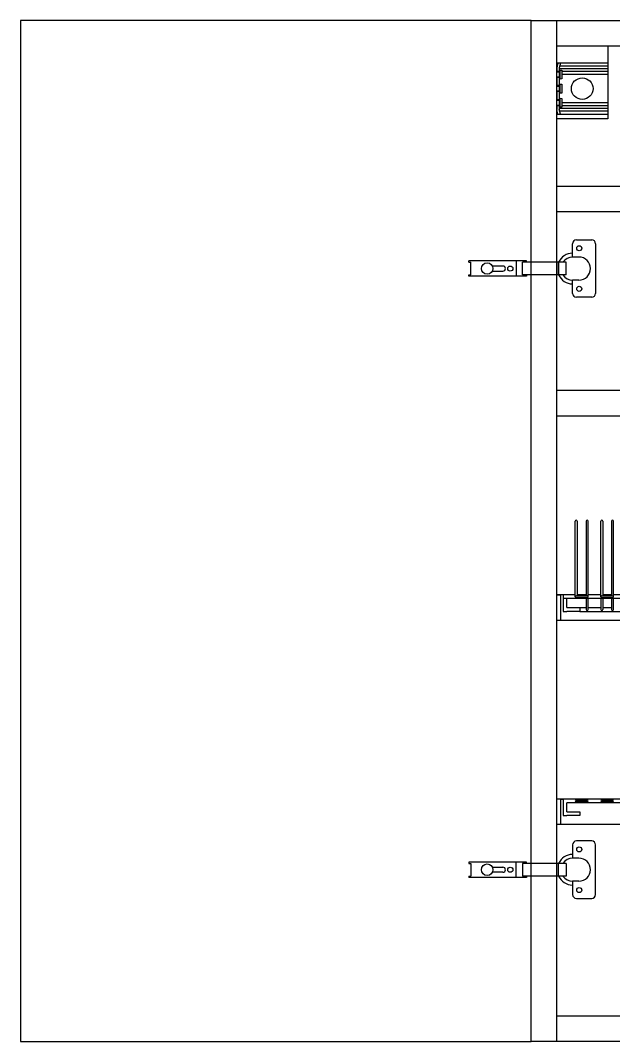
# Model space of a CAD drawing. Header units: millimetres. Extents: x 6463 to 6784, y 3596 to 3917.
# Drawn here: x 6462.8 to 6509.3, y 3715.3 to 3795.3 of the extents above; entities that cross this region are included whole.
import ezdxf

# ---------------------------------------------------------------- set-up
doc = ezdxf.new("R2010")
doc.units = ezdxf.units.MM
doc.layers.add('A-SECT-MCUT1', color=7, linetype='Continuous', lineweight=25)
doc.layers.add('viti', color=5, linetype='Continuous')

msp = doc.modelspace()

# ---------------------------------------------------------------- linework, layer by layer
for p, q in [((6502.811, 3795.268), (6462.811, 3795.268)), ((6462.811, 3795.268), (6462.811, 3715.268)), ((6502.811, 3795.268), (6582.811, 3795.268)), ((6502.811, 3715.268), (6502.811, 3795.268)), ((6504.811, 3715.268), (6504.811, 3795.268)), ((6504.811, 3793.268), (6580.811, 3793.268)), ((6508.811, 3793.268), (6508.811, 3787.567)), ((6508.811, 3787.567), (6504.811, 3787.567)), ((6580.811, 3782.268), (6504.811, 3782.268)), ((6580.811, 3780.268), (6504.811, 3780.268)), ((6580.811, 3766.268), (6504.811, 3766.268)), ((6580.811, 3764.268), (6504.811, 3764.268)), ((6506.265, 3750.118), (6506.265, 3756.049)), ((6506.415, 3756.049), (6506.415, 3750.193)), ((6507.115, 3756.049), (6507.115, 3750.193)), ((6507.265, 3750.118), (6507.265, 3756.049)), ((6508.265, 3750.118), (6508.265, 3756.049)), ((6508.415, 3756.049), (6508.415, 3750.193)), ((6509.115, 3756.049), (6509.115, 3750.193)), ((6509.265, 3750.118), (6509.265, 3756.049)), ((6504.811, 3750.268), (6505.111, 3750.268)), ((6506.265, 3750.268), (6504.811, 3750.268)), ((6505.111, 3750.268), (6505.111, 3748.268)), ((6505.311, 3750.268), (6505.311, 3748.968)), ((6507.115, 3749.968), (6505.311, 3749.968)), ((6505.611, 3749.268), (6505.611, 3749.968)), ((6506.334, 3750.193), (6507.196, 3750.193)), ((6507.196, 3750.043), (6506.334, 3750.043)), ((6507.115, 3750.268), (6506.415, 3750.268)), ((6580.011, 3749.968), (6507.115, 3749.968)), ((6507.115, 3749.968), (6507.115, 3749.118)), ((6508.265, 3750.268), (6507.265, 3750.268)), ((6507.265, 3749.118), (6507.265, 3749.968)), ((6508.265, 3749.968), (6508.265, 3749.118)), ((6508.334, 3750.193), (6509.196, 3750.193)), ((6509.196, 3750.043), (6508.334, 3750.043)), ((6509.115, 3750.268), (6508.415, 3750.268)), ((6508.415, 3749.968), (6508.415, 3749.118)), ((6509.115, 3749.968), (6509.115, 3749.118)), ((6510.265, 3750.268), (6509.265, 3750.268)), ((6509.265, 3749.118), (6509.265, 3749.968)), ((6505.311, 3748.968), (6505.611, 3748.968)), ((6505.611, 3749.268), (6506.611, 3749.268)), ((6506.611, 3748.968), (6505.611, 3748.968)), ((6506.611, 3749.268), (6506.611, 3748.968)), ((6506.611, 3749.268), (6507.115, 3749.268)), ((6506.611, 3748.968), (6579.011, 3748.968)), ((6507.265, 3749.268), (6508.265, 3749.268)), ((6508.415, 3749.268), (6509.115, 3749.268)), ((6580.811, 3748.268), (6504.811, 3748.268)), ((6580.811, 3734.268), (6504.811, 3734.268)), ((6505.111, 3734.268), (6505.111, 3732.268)), ((6505.111, 3734.268), (6505.311, 3734.268)), ((6505.311, 3734.268), (6505.311, 3732.968)), ((6580.011, 3733.968), (6505.611, 3733.968)), ((6505.611, 3733.268), (6505.611, 3733.968)), ((6506.334, 3734.193), (6507.196, 3734.193)), ((6507.196, 3734.043), (6506.334, 3734.043)), ((6508.334, 3734.193), (6509.196, 3734.193)), ((6509.196, 3734.043), (6508.334, 3734.043)), ((6505.311, 3732.968), (6505.611, 3732.968)), ((6505.611, 3733.268), (6506.611, 3733.268)), ((6506.611, 3732.968), (6505.611, 3732.968)), ((6506.611, 3733.268), (6506.611, 3732.968)), ((6580.811, 3732.268), (6504.811, 3732.268)), ((6580.811, 3717.268), (6504.811, 3717.268)), ((6462.811, 3715.268), (6502.811, 3715.268)), ((6582.811, 3715.268), (6502.811, 3715.268))]:
    msp.add_line(p, q)
for centre, start, end in [((6506.34, 3756.043), 4.69191, 175.30809), ((6507.19, 3756.043), 4.69191, 175.30809), ((6508.34, 3756.043), 4.69191, 175.30809), ((6509.19, 3756.043), 4.69191, 175.30809), ((6506.34, 3750.118), 94.69191, 265.30809), ((6507.19, 3750.118), 274.69191, 85.30809), ((6508.34, 3750.118), 94.69191, 265.30809), ((6509.19, 3750.118), 274.69191, 85.30809), ((6507.19, 3749.124), 184.69191, 355.30809), ((6508.34, 3749.124), 184.69191, 355.30809), ((6509.19, 3749.124), 184.69191, 355.30809), ((6506.34, 3734.118), 94.69191, 265.30809), ((6507.19, 3734.118), 274.69191, 85.30809), ((6508.34, 3734.118), 94.69191, 265.30809), ((6509.19, 3734.118), 274.69191, 85.30809)]:
    msp.add_arc(centre, 0.0753, start, end)
at = {"layer": 'A-SECT-MCUT1'}
for p, q in [((6506.052, 3776.727), (6506.052, 3777.777)), ((6506.352, 3778.077), (6507.552, 3778.077)), ((6507.852, 3777.777), (6507.852, 3773.877)), ((6502.44, 3776.427), (6497.94, 3776.427)), ((6497.94, 3776.327), (6497.94, 3776.427)), ((6497.94, 3776.327), (6498.09, 3776.327)), ((6498.09, 3775.327), (6498.09, 3776.327)), ((6500.598, 3776.027), (6499.774, 3776.027)), ((6501.649, 3776.427), (6501.649, 3775.227)), ((6505.562, 3776.327), (6502.14, 3776.327)), ((6502.14, 3775.327), (6502.14, 3776.327)), ((6502.44, 3776.327), (6502.44, 3776.427)), ((6504.811, 3776.327), (6504.811, 3775.327)), ((6504.961, 3776.327), (6504.961, 3775.327)), ((6505.562, 3775.327), (6505.562, 3776.327)), ((6506.552, 3776.727), (6506.052, 3776.727)), ((6497.94, 3775.227), (6497.94, 3775.327)), ((6497.94, 3775.327), (6498.09, 3775.327)), ((6502.44, 3775.227), (6497.94, 3775.227)), ((6499.774, 3775.627), (6500.598, 3775.627)), ((6505.562, 3775.327), (6502.14, 3775.327)), ((6502.44, 3775.327), (6502.44, 3775.227)), ((6506.052, 3773.877), (6506.052, 3774.927)), ((6506.552, 3774.927), (6506.052, 3774.927)), ((6507.552, 3773.577), (6506.352, 3773.577)), ((6506.052, 3730.682), (6506.052, 3729.632)), ((6507.552, 3730.982), (6506.352, 3730.982)), ((6507.852, 3726.782), (6507.852, 3730.682)), ((6506.552, 3729.632), (6506.052, 3729.632)), ((6502.44, 3729.332), (6497.94, 3729.332)), ((6497.94, 3729.332), (6497.94, 3729.232)), ((6497.94, 3729.232), (6498.09, 3729.232)), ((6498.09, 3729.232), (6498.09, 3728.232)), ((6499.774, 3728.932), (6500.598, 3728.932)), ((6501.649, 3728.132), (6501.649, 3729.332)), ((6505.562, 3729.232), (6502.14, 3729.232)), ((6502.14, 3729.232), (6502.14, 3728.232)), ((6502.44, 3729.232), (6502.44, 3729.332)), ((6504.811, 3728.232), (6504.811, 3729.232)), ((6504.961, 3728.232), (6504.961, 3729.232)), ((6505.562, 3729.232), (6505.562, 3728.232)), ((6497.94, 3728.232), (6497.94, 3728.132)), ((6497.94, 3728.232), (6498.09, 3728.232)), ((6502.44, 3728.132), (6497.94, 3728.132)), ((6500.598, 3728.532), (6499.774, 3728.532)), ((6505.562, 3728.232), (6502.14, 3728.232)), ((6502.44, 3728.232), (6502.44, 3728.132)), ((6506.052, 3727.832), (6506.052, 3726.782)), ((6506.552, 3727.832), (6506.052, 3727.832)), ((6506.352, 3726.482), (6507.552, 3726.482))]:
    msp.add_line(p, q, dxfattribs=at)
for centre, radius in [((6506.578, 3777.421), 0.2), ((6499.37, 3775.827), 0.45), ((6501.179, 3775.827), 0.2), ((6506.578, 3774.239), 0.2), ((6506.578, 3730.32), 0.2), ((6499.37, 3728.732), 0.45), ((6501.179, 3728.732), 0.2), ((6506.578, 3727.138), 0.2)]:
    msp.add_circle(centre, radius, dxfattribs=at)
for centre, radius, start, end in [((6506.352, 3777.777), 0.3, 90, 180), ((6507.552, 3777.777), 0.3, 0, 90), ((6506.052, 3775.827), 1.2, 90, 155.37568), ((6500.598, 3775.827), 0.2, 0, 90), ((6506.052, 3775.827), 0.9, 90, 146.25101), ((6506.552, 3775.827), 0.9, 270, 90), ((6500.598, 3775.827), 0.2, 270, 0), ((6506.052, 3775.827), 1.2, 204.62432, 270), ((6506.052, 3775.827), 0.9, 213.74899, 270), ((6506.352, 3773.877), 0.3, 180, 270), ((6507.552, 3773.877), 0.3, 270, 0), ((6506.352, 3730.682), 0.3, 90, 180), ((6507.552, 3730.682), 0.3, 0, 90), ((6506.052, 3728.732), 1.2, 90, 155.37568), ((6506.052, 3728.732), 0.9, 90, 146.25101), ((6506.552, 3728.732), 0.9, 270, 90), ((6500.598, 3728.732), 0.2, 0, 90), ((6500.598, 3728.732), 0.2, 270, 0), ((6506.052, 3728.732), 1.2, 204.62432, 270), ((6506.052, 3728.732), 0.9, 213.74899, 270), ((6506.352, 3726.782), 0.3, 180, 270), ((6507.552, 3726.782), 0.3, 270, 0)]:
    msp.add_arc(centre, radius, start, end, dxfattribs=at)
at = {"layer": 'viti'}
for p, q in [((6508.811, 3791.923), (6504.808, 3791.923)), ((6504.808, 3791.923), (6504.811, 3791.923)), ((6504.908, 3791.923), (6504.811, 3791.556)), ((6504.811, 3791.556), (6504.811, 3791.263)), ((6505.011, 3791.263), (6504.811, 3791.263)), ((6505.011, 3791.202), (6504.811, 3791.202)), ((6505.108, 3791.923), (6505.011, 3791.556)), ((6505.011, 3791.556), (6505.011, 3788.29)), ((6508.811, 3791.477), (6505.011, 3791.477)), ((6505.074, 3791.314), (6505.011, 3791.299)), ((6505.074, 3791.314), (6505.011, 3791.299)), ((6505.011, 3791.299), (6505.011, 3790.757)), ((6505.011, 3791.299), (6505.011, 3790.757)), ((6508.811, 3791.696), (6505.048, 3791.696)), ((6505.074, 3791.377), (6505.215, 3791.372)), ((6505.074, 3790.678), (6505.074, 3791.377)), ((6505.215, 3791.372), (6505.215, 3790.683)), ((6508.811, 3791.265), (6505.215, 3791.265)), ((6508.811, 3791.923), (6508.811, 3787.923)), ((6504.811, 3790.852), (6505.011, 3790.852)), ((6505.011, 3790.792), (6504.811, 3790.792)), ((6504.811, 3790.792), (6504.811, 3790.158)), ((6505.011, 3790.757), (6505.074, 3790.741)), ((6505.011, 3790.757), (6505.074, 3790.741)), ((6505.215, 3790.683), (6505.074, 3790.678)), ((6508.811, 3791.028), (6505.215, 3791.028)), ((6505.011, 3790.158), (6504.811, 3790.158)), ((6505.011, 3790.098), (6504.811, 3790.098)), ((6504.811, 3789.747), (6505.011, 3789.747)), ((6505.011, 3789.687), (6504.811, 3789.687)), ((6504.811, 3789.687), (6504.811, 3789.054)), ((6505.074, 3790.209), (6505.011, 3790.194)), ((6505.074, 3790.209), (6505.011, 3790.194)), ((6505.011, 3790.194), (6505.011, 3789.652)), ((6505.011, 3790.194), (6505.011, 3789.652)), ((6505.011, 3789.652), (6505.074, 3789.636)), ((6505.011, 3789.652), (6505.074, 3789.636)), ((6505.074, 3790.272), (6505.215, 3790.268)), ((6505.074, 3789.573), (6505.074, 3790.272)), ((6505.215, 3790.268), (6505.215, 3789.578)), ((6505.011, 3789.054), (6504.811, 3789.054)), ((6505.011, 3788.993), (6504.811, 3788.993)), ((6505.074, 3789.105), (6505.011, 3789.089)), ((6505.074, 3789.105), (6505.011, 3789.089)), ((6505.011, 3789.089), (6505.011, 3788.547)), ((6505.011, 3789.089), (6505.011, 3788.547)), ((6505.215, 3789.578), (6505.074, 3789.573)), ((6505.074, 3789.168), (6505.215, 3789.163)), ((6505.074, 3788.469), (6505.074, 3789.168)), ((6505.215, 3789.163), (6505.215, 3788.473)), ((6508.811, 3788.818), (6505.215, 3788.818)), ((6504.811, 3788.643), (6505.011, 3788.642)), ((6504.811, 3788.583), (6504.811, 3788.29)), ((6505.011, 3788.583), (6504.811, 3788.583)), ((6504.908, 3787.923), (6504.811, 3788.29)), ((6505.011, 3788.547), (6505.074, 3788.532)), ((6505.011, 3788.547), (6505.074, 3788.532)), ((6508.811, 3788.369), (6505.011, 3788.369)), ((6505.108, 3787.923), (6505.011, 3788.29)), ((6508.811, 3788.149), (6505.048, 3788.149)), ((6505.215, 3788.473), (6505.074, 3788.469)), ((6508.811, 3788.58), (6505.215, 3788.58)), ((6504.808, 3787.923), (6504.811, 3787.923)), ((6504.811, 3787.923), (6508.811, 3787.923))]:
    msp.add_line(p, q, dxfattribs=at)
msp.add_circle((6506.811, 3789.923), 0.848, dxfattribs=at)

doc.saveas('drawing.dxf')
